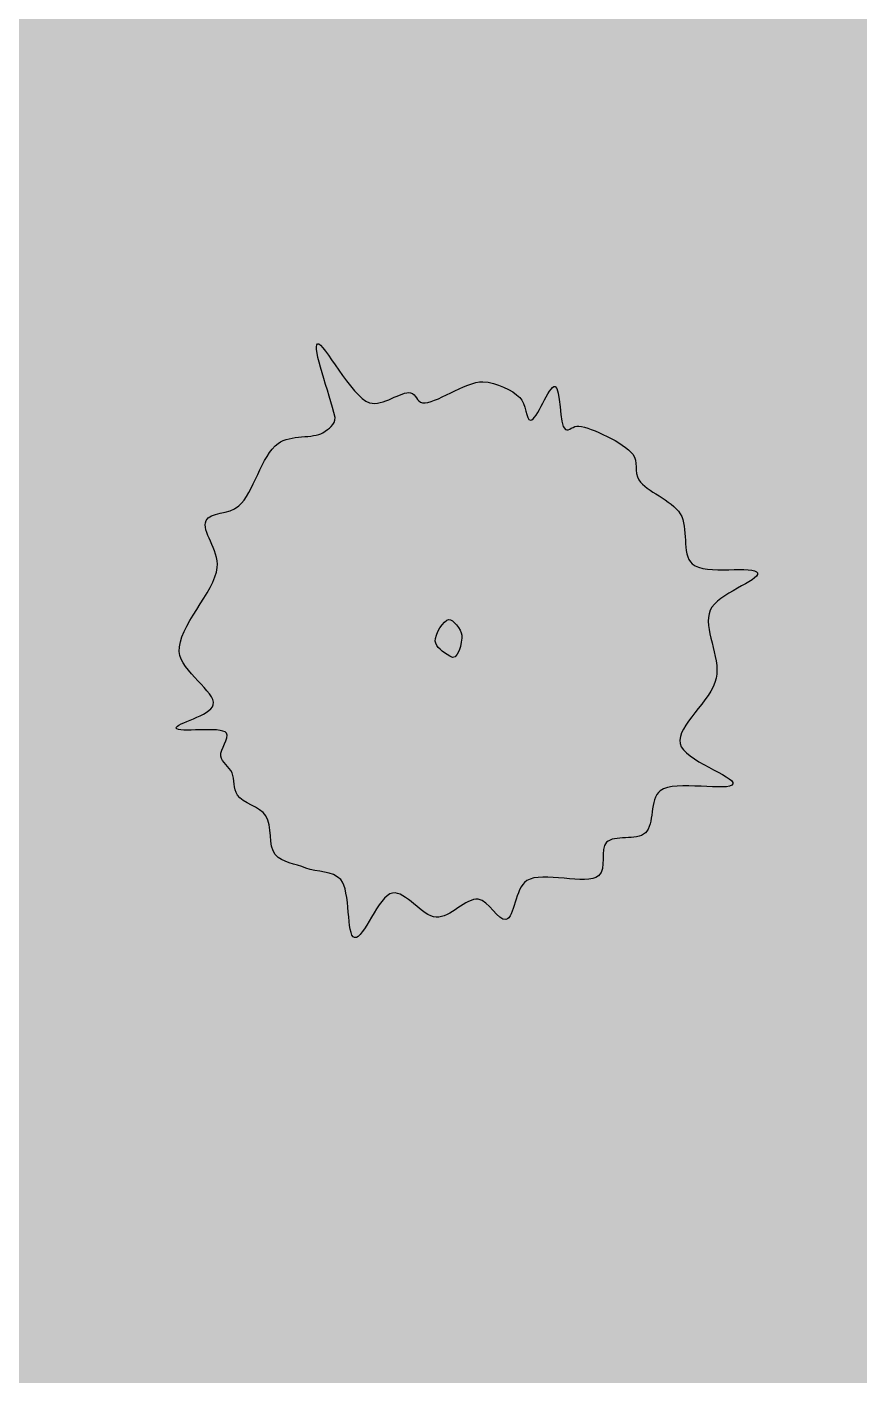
# Model space of a CAD drawing. Header units: metres. Extents: x -21.1 to 22.4, y -24.6 to 9.7.
# Drawn here: x 14.974 to 17.167, y -5.454 to -1.901 of the extents above; entities that cross this region are included whole.
import ezdxf

# ---------------------------------------------------------------- set-up
doc = ezdxf.new("R2010")
doc.units = ezdxf.units.M
doc.layers.add('Imported blocks', color=7, linetype='Continuous', true_color=0xc57dd9)
doc.layers.add('Style example', color=7, linetype='Continuous', true_color=0x469c80)

# ---------------------------------------------------------------- blocks, each defined once
blk = doc.blocks.new('Tree_18')
at = {"layer": 'Imported blocks', "transparency": 33554483}
h = blk.add_hatch(color=256, dxfattribs=at)
edge = h.paths.add_edge_path(flags=0)
edge.add_spline(control_points=[(-0.3463, 1.0662), (-0.3464, 1.1819), (-0.3744, 1.4156), (-0.3463, 1.4226)], knot_values=[0, 0, 0, 0, 1, 1, 1, 1], degree=3, periodic=0)
edge.add_spline(control_points=[(-0.3463, 1.4226), (-0.3176, 1.4297), (-0.2494, 1.1416), (-0.1727, 1.0955)], knot_values=[0, 0, 0, 0, 1, 1, 1, 1], degree=3, periodic=0)
edge.add_spline(control_points=[(-0.1727, 1.0955), (-0.1164, 1.0616), (-0.0136, 1.1155), (0.0265, 1.0955)], knot_values=[0, 0, 0, 0, 1, 1, 1, 1], degree=3, periodic=0)
edge.add_spline(control_points=[(0.0265, 1.0955), (0.0508, 1.0833), (0.0443, 1.0485), (0.0704, 1.037)], knot_values=[0, 0, 0, 0, 1, 1, 1, 1], degree=3, periodic=0)
edge.add_spline(control_points=[(0.0704, 1.037), (0.1232, 1.0137), (0.2903, 1.0885), (0.37, 1.0662)], knot_values=[0, 0, 0, 0, 1, 1, 1, 1], degree=3, periodic=0)
edge.add_spline(control_points=[(0.37, 1.0662), (0.4333, 1.0486), (0.4938, 0.9968), (0.5217, 0.9529)], knot_values=[0, 0, 0, 0, 1, 1, 1, 1], degree=3, periodic=0)
edge.add_spline(control_points=[(0.5217, 0.9529), (0.5437, 0.9184), (0.5242, 0.8451), (0.5455, 0.8378)], knot_values=[0, 0, 0, 0, 1, 1, 1, 1], degree=3, periodic=0)
edge.add_spline(control_points=[(0.5455, 0.8378), (0.573, 0.8284), (0.67, 0.9774), (0.6953, 0.9657)], knot_values=[0, 0, 0, 0, 1, 1, 1, 1], degree=3, periodic=0)
edge.add_spline(control_points=[(0.6953, 0.9657), (0.7214, 0.9537), (0.6703, 0.7824), (0.6953, 0.7574)], knot_values=[0, 0, 0, 0, 1, 1, 1, 1], degree=3, periodic=0)
edge.add_spline(control_points=[(0.6953, 0.7574), (0.7094, 0.7434), (0.7351, 0.7671), (0.7611, 0.7574)], knot_values=[0, 0, 0, 0, 1, 1, 1, 1], degree=3, periodic=0)
edge.add_spline(control_points=[(0.7611, 0.7574), (0.8153, 0.7371), (0.9482, 0.632), (0.9768, 0.5692)], knot_values=[0, 0, 0, 0, 1, 1, 1, 1], degree=3, periodic=0)
edge.add_spline(control_points=[(0.9768, 0.5692), (0.9956, 0.5278), (0.9621, 0.4887), (0.9768, 0.4449)], knot_values=[0, 0, 0, 0, 1, 1, 1, 1], degree=3, periodic=0)
edge.add_spline(control_points=[(0.9768, 0.4449), (0.9976, 0.3826), (1.1034, 0.3187), (1.1284, 0.2439)], knot_values=[0, 0, 0, 0, 1, 1, 1, 1], degree=3, periodic=0)
edge.add_spline(control_points=[(1.1284, 0.2439), (1.153, 0.1704), (1.0884, 0.0595), (1.1284, 0.0008)], knot_values=[0, 0, 0, 0, 1, 1, 1, 1], degree=3, periodic=0)
edge.add_spline(control_points=[(1.1284, 0.0008), (1.1736, -0.0654), (1.416, -0.0728), (1.4172, -0.1124)], knot_values=[0, 0, 0, 0, 1, 1, 1, 1], degree=3, periodic=0)
edge.add_spline(control_points=[(1.4172, -0.1124), (1.4183, -0.1503), (1.211, -0.1626), (1.1595, -0.2312)], knot_values=[0, 0, 0, 0, 1, 1, 1, 1], degree=3, periodic=0)
edge.add_spline(control_points=[(1.1595, -0.2312), (1.1047, -0.3043), (1.1571, -0.4546), (1.112, -0.5492)], knot_values=[0, 0, 0, 0, 1, 1, 1, 1], degree=3, periodic=0)
edge.add_spline(control_points=[(1.112, -0.5492), (1.0648, -0.6482), (0.877, -0.7225), (0.8744, -0.8087)], knot_values=[0, 0, 0, 0, 1, 1, 1, 1], degree=3, periodic=0)
edge.add_spline(control_points=[(0.8744, -0.8087), (0.872, -0.89), (1.091, -1.018), (1.0718, -1.0517)], knot_values=[0, 0, 0, 0, 1, 1, 1, 1], degree=3, periodic=0)
edge.add_spline(control_points=[(1.0718, -1.0517), (1.0517, -1.0871), (0.8091, -0.9674), (0.7319, -1.0024)], knot_values=[0, 0, 0, 0, 1, 1, 1, 1], degree=3, periodic=0)
edge.add_spline(control_points=[(0.7319, -1.0024), (0.6713, -1.0298), (0.6696, -1.151), (0.6168, -1.1797)], knot_values=[0, 0, 0, 0, 1, 1, 1, 1], degree=3, periodic=0)
edge.add_spline(control_points=[(0.6168, -1.1797), (0.5669, -1.2067), (0.4723, -1.1527), (0.4285, -1.1797)], knot_values=[0, 0, 0, 0, 1, 1, 1, 1], degree=3, periodic=0)
edge.add_spline(control_points=[(0.4285, -1.1797), (0.3879, -1.2046), (0.4013, -1.3009), (0.3554, -1.324)], knot_values=[0, 0, 0, 0, 1, 1, 1, 1], degree=3, periodic=0)
edge.add_spline(control_points=[(0.3554, -1.324), (0.289, -1.3575), (0.1031, -1.2386), (0.021, -1.2674)], knot_values=[0, 0, 0, 0, 1, 1, 1, 1], degree=3, periodic=0)
edge.add_spline(control_points=[(0.021, -1.2674), (-0.0433, -1.2899), (-0.0753, -1.4234), (-0.1179, -1.4227)], knot_values=[0, 0, 0, 0, 1, 1, 1, 1], degree=3, periodic=0)
edge.add_spline(control_points=[(-0.1179, -1.4227), (-0.1555, -1.4221), (-0.1749, -1.3157), (-0.222, -1.2984)], knot_values=[0, 0, 0, 0, 1, 1, 1, 1], degree=3, periodic=0)
edge.add_spline(control_points=[(-0.222, -1.2984), (-0.2763, -1.2786), (-0.3709, -1.3535), (-0.434, -1.335)], knot_values=[0, 0, 0, 0, 1, 1, 1, 1], degree=3, periodic=0)
edge.add_spline(control_points=[(-0.434, -1.335), (-0.5001, -1.3156), (-0.5446, -1.1795), (-0.6076, -1.176)], knot_values=[0, 0, 0, 0, 1, 1, 1, 1], degree=3, periodic=0)
edge.add_spline(control_points=[(-0.6076, -1.176), (-0.6759, -1.1722), (-0.7932, -1.3576), (-0.8306, -1.3386)], knot_values=[0, 0, 0, 0, 1, 1, 1, 1], degree=3, periodic=0)
edge.add_spline(control_points=[(-0.8306, -1.3386), (-0.8683, -1.3195), (-0.7956, -1.1202), (-0.8306, -1.0572)], knot_values=[0, 0, 0, 0, 1, 1, 1, 1], degree=3, periodic=0)
edge.add_spline(control_points=[(-0.8306, -1.0572), (-0.8579, -1.0079), (-0.9305, -0.9977), (-0.9768, -0.9659)], knot_values=[0, 0, 0, 0, 1, 1, 1, 1], degree=3, periodic=0)
edge.add_spline(control_points=[(-0.9768, -0.9659), (-1.021, -0.9354), (-1.0809, -0.9148), (-1.1028, -0.8708)], knot_values=[0, 0, 0, 0, 1, 1, 1, 1], degree=3, periodic=0)
edge.add_spline(control_points=[(-1.1028, -0.8708), (-1.1268, -0.8228), (-1.0831, -0.7361), (-1.1028, -0.6826)], knot_values=[0, 0, 0, 0, 1, 1, 1, 1], degree=3, periodic=0)
edge.add_spline(control_points=[(-1.1028, -0.6826), (-1.1214, -0.6324), (-1.1946, -0.6), (-1.2107, -0.5565)], knot_values=[0, 0, 0, 0, 1, 1, 1, 1], degree=3, periodic=0)
edge.add_spline(control_points=[(-1.2107, -0.5565), (-1.2236, -0.5215), (-1.2047, -0.4825), (-1.2107, -0.4487)], knot_values=[0, 0, 0, 0, 1, 1, 1, 1], degree=3, periodic=0)
edge.add_spline(control_points=[(-1.2107, -0.4487), (-1.2163, -0.4169), (-1.2455, -0.3893), (-1.2436, -0.3592)], knot_values=[0, 0, 0, 0, 1, 1, 1, 1], degree=3, periodic=0)
edge.add_spline(control_points=[(-1.2436, -0.3592), (-1.2415, -0.3266), (-1.1817, -0.2873), (-1.1924, -0.2605)], knot_values=[0, 0, 0, 0, 1, 1, 1, 1], degree=3, periodic=0)
edge.add_spline(control_points=[(-1.1924, -0.2605), (-1.208, -0.2212), (-1.4173, -0.2067), (-1.4172, -0.1819)], knot_values=[0, 0, 0, 0, 1, 1, 1, 1], degree=3, periodic=0)
edge.add_spline(control_points=[(-1.4172, -0.1819), (-1.417, -0.1588), (-1.245, -0.1636), (-1.2216, -0.1161)], knot_values=[0, 0, 0, 0, 1, 1, 1, 1], degree=3, periodic=0)
edge.add_spline(control_points=[(-1.2216, -0.1161), (-1.1936, -0.0591), (-1.3341, 0.0711), (-1.3185, 0.1653)], knot_values=[0, 0, 0, 0, 1, 1, 1, 1], degree=3, periodic=0)
edge.add_spline(control_points=[(-1.3185, 0.1653), (-1.2996, 0.2792), (-1.089, 0.4001), (-1.0517, 0.5089)], knot_values=[0, 0, 0, 0, 1, 1, 1, 1], degree=3, periodic=0)
edge.add_spline(control_points=[(-1.0517, 0.5089), (-1.0248, 0.5874), (-1.0861, 0.694), (-1.0517, 0.7355)], knot_values=[0, 0, 0, 0, 1, 1, 1, 1], degree=3, periodic=0)
edge.add_spline(control_points=[(-1.0517, 0.7355), (-1.0219, 0.7713), (-0.9418, 0.7372), (-0.8854, 0.7665)], knot_values=[0, 0, 0, 0, 1, 1, 1, 1], degree=3, periodic=0)
edge.add_spline(control_points=[(-0.8854, 0.7665), (-0.8045, 0.8086), (-0.7246, 0.9738), (-0.6369, 1.0096)], knot_values=[0, 0, 0, 0, 1, 1, 1, 1], degree=3, periodic=0)
edge.add_spline(control_points=[(-0.6369, 1.0096), (-0.5674, 1.0379), (-0.4706, 0.9921), (-0.4194, 1.0096)], knot_values=[0, 0, 0, 0, 1, 1, 1, 1], degree=3, periodic=0)
edge.add_spline(control_points=[(-0.4194, 1.0096), (-0.386, 1.021), (-0.3556, 1.0321), (-0.3463, 1.0662)], knot_values=[0, 0, 0, 0, 1, 1, 1, 1], degree=3, periodic=0)
at = {"layer": 'Imported blocks'}
for points in [[(-0.3463, 1.0662), (-0.3464, 1.1819), (-0.3744, 1.4156), (-0.3463, 1.4226)], [(-0.3463, 1.4226), (-0.3176, 1.4297), (-0.2494, 1.1416), (-0.1727, 1.0955)], [(-0.1727, 1.0955), (-0.1164, 1.0616), (-0.0136, 1.1155), (0.0265, 1.0955)], [(0.0265, 1.0955), (0.0508, 1.0833), (0.0443, 1.0485), (0.0704, 1.037)], [(0.0704, 1.037), (0.1232, 1.0137), (0.2903, 1.0885), (0.37, 1.0662)], [(-0.6369, 1.0096), (-0.5674, 1.0379), (-0.4706, 0.9921), (-0.4194, 1.0096)], [(-0.4194, 1.0096), (-0.386, 1.021), (-0.3556, 1.0321), (-0.3463, 1.0662)], [(0.37, 1.0662), (0.4333, 1.0486), (0.4938, 0.9968), (0.5217, 0.9529)], [(-0.8854, 0.7665), (-0.8045, 0.8086), (-0.7246, 0.9738), (-0.6369, 1.0096)], [(0.5217, 0.9529), (0.5437, 0.9184), (0.5242, 0.8451), (0.5455, 0.8378)], [(0.5455, 0.8378), (0.573, 0.8284), (0.67, 0.9774), (0.6953, 0.9657)], [(0.6953, 0.9657), (0.7214, 0.9537), (0.6703, 0.7824), (0.6953, 0.7574)], [(-1.0517, 0.7355), (-1.0219, 0.7713), (-0.9418, 0.7372), (-0.8854, 0.7665)], [(0.6953, 0.7574), (0.7094, 0.7434), (0.7351, 0.7671), (0.7611, 0.7574)], [(-1.0517, 0.5089), (-1.0248, 0.5874), (-1.0861, 0.694), (-1.0517, 0.7355)], [(0.7611, 0.7574), (0.8153, 0.7371), (0.9482, 0.632), (0.9768, 0.5692)], [(-1.3185, 0.1653), (-1.2996, 0.2792), (-1.089, 0.4001), (-1.0517, 0.5089)], [(0.9768, 0.5692), (0.9956, 0.5278), (0.9621, 0.4887), (0.9768, 0.4449)], [(0.9768, 0.4449), (0.9976, 0.3826), (1.1034, 0.3187), (1.1284, 0.2439)], [(1.1284, 0.2439), (1.153, 0.1704), (1.0884, 0.0595), (1.1284, 0.0008)], [(-1.2216, -0.1161), (-1.1936, -0.0591), (-1.3341, 0.0711), (-1.3185, 0.1653)], [(-0.1341, -0.0693), (-0.1302, -0.0393), (-0.0708, 0.0194), (-0.0491, 0.0158)], [(-0.0491, 0.0158), (-0.0295, 0.0125), (-0.0023, -0.0441), (-0.0065, -0.0715)], [(1.1284, 0.0008), (1.1736, -0.0654), (1.416, -0.0728), (1.4172, -0.1124)], [(-1.4172, -0.1819), (-1.417, -0.1588), (-1.245, -0.1636), (-1.2216, -0.1161)], [(-0.0849, -0.1543), (-0.1122, -0.1281), (-0.1377, -0.0963), (-0.1341, -0.0693)], [(-0.0065, -0.0715), (-0.0111, -0.1012), (-0.0542, -0.1942), (-0.0849, -0.1543)], [(1.4172, -0.1124), (1.4183, -0.1503), (1.211, -0.1626), (1.1595, -0.2312)], [(-1.1924, -0.2605), (-1.208, -0.2212), (-1.4173, -0.2067), (-1.4172, -0.1819)], [(1.1595, -0.2312), (1.1047, -0.3043), (1.1571, -0.4546), (1.112, -0.5492)], [(-1.2436, -0.3592), (-1.2415, -0.3266), (-1.1817, -0.2873), (-1.1924, -0.2605)], [(-1.2107, -0.4487), (-1.2163, -0.4169), (-1.2455, -0.3893), (-1.2436, -0.3592)], [(-1.2107, -0.5565), (-1.2236, -0.5215), (-1.2047, -0.4825), (-1.2107, -0.4487)], [(-1.1028, -0.6826), (-1.1214, -0.6324), (-1.1946, -0.6), (-1.2107, -0.5565)], [(1.112, -0.5492), (1.0648, -0.6482), (0.877, -0.7225), (0.8744, -0.8087)], [(-1.1028, -0.8708), (-1.1268, -0.8228), (-1.0831, -0.7361), (-1.1028, -0.6826)], [(0.8744, -0.8087), (0.872, -0.89), (1.091, -1.018), (1.0718, -1.0517)], [(-0.9768, -0.9659), (-1.021, -0.9354), (-1.0809, -0.9148), (-1.1028, -0.8708)], [(-0.8306, -1.0572), (-0.8579, -1.0079), (-0.9305, -0.9977), (-0.9768, -0.9659)], [(0.7319, -1.0024), (0.6713, -1.0298), (0.6696, -1.151), (0.6168, -1.1797)], [(1.0718, -1.0517), (1.0517, -1.0871), (0.8091, -0.9674), (0.7319, -1.0024)], [(-0.8306, -1.3386), (-0.8683, -1.3195), (-0.7956, -1.1202), (-0.8306, -1.0572)], [(-0.6076, -1.176), (-0.6759, -1.1722), (-0.7932, -1.3576), (-0.8306, -1.3386)], [(-0.434, -1.335), (-0.5001, -1.3156), (-0.5446, -1.1795), (-0.6076, -1.176)], [(0.4285, -1.1797), (0.3879, -1.2046), (0.4013, -1.3009), (0.3554, -1.324)], [(0.6168, -1.1797), (0.5669, -1.2067), (0.4723, -1.1527), (0.4285, -1.1797)], [(0.021, -1.2674), (-0.0433, -1.2899), (-0.0753, -1.4234), (-0.1179, -1.4227)], [(0.3554, -1.324), (0.289, -1.3575), (0.1031, -1.2386), (0.021, -1.2674)], [(-0.222, -1.2984), (-0.2763, -1.2786), (-0.3709, -1.3535), (-0.434, -1.335)], [(-0.1179, -1.4227), (-0.1555, -1.4221), (-0.1749, -1.3157), (-0.222, -1.2984)]]:
    blk.add_open_spline(points, degree=3, dxfattribs=at)

msp = doc.modelspace()

# ---------------------------------------------------------------- hatches: boundary and pattern name
at = {"layer": 'Style example', "transparency": 33554483}
for points in [[(-7.4747, -24.2776), (22.3556, -24.2776), (22.3556, 4.3214), (-7.4747, 4.3214), (-7.4747, -24.2776)], [(-7.8135, -24.6336), (22.0168, -24.6336), (22.0168, 3.9654), (-7.8135, 3.9654), (-7.8135, -24.6336)]]:
    msp.add_hatch(color=256, dxfattribs=at).paths.add_polyline_path(points, flags=0)

# ---------------------------------------------------------------- block references
at = {"layer": 'Imported blocks', "xscale": 0.5593472338430533, "yscale": 0.5593472338430533, "rotation": 13.53369736053188}
msp.add_blockref('Tree_18', (16.114, -3.4649), dxfattribs=at)

doc.saveas('drawing.dxf')
